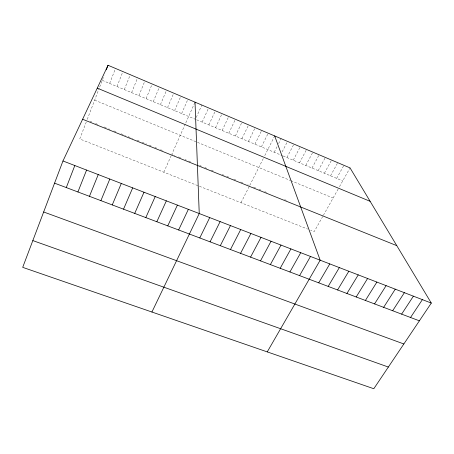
<?xml version="1.0" encoding="UTF-8"?>
<svg xmlns="http://www.w3.org/2000/svg" width="454" height="454" viewBox="0 0 454 454"><rect width="100%" height="100%" fill="white"/><g stroke="black" fill="none" stroke-linecap="round" stroke-linejoin="round"><path stroke-width="0.34" stroke-dasharray="2.27 1.7" d="M86.271 121.984L79.751 138.964L307.642 229.066M87.253 119.419L99.188 88.32M99.698 86.998L104.011 75.756M109.647 83.434L115.486 68.429M117.007 86.51L122.898 71.567M124.334 89.574L130.275 74.7M131.62 92.622L137.613 77.81M138.873 95.652L144.911 80.908M146.086 98.671L152.175 83.984M153.265 101.673L159.405 87.055M160.41 104.664L166.601 90.102M167.52 107.632L173.757 93.138M174.597 110.594L180.879 96.157M181.64 113.54L187.967 99.165M163.82 172.202L171.555 154.837M185.272 124.044L171.822 154.235L174.847 155.455M185.828 122.79L194.743 102.78M196.247 117.438L201.831 105.044M202.149 122.115L208.613 107.921M208.851 124.918L215.361 110.782M215.525 127.71L222.074 113.631M222.171 130.485L228.759 116.462M228.776 133.249L235.41 119.283M235.359 136.001L242.033 122.092M241.908 138.742L248.622 124.89M248.429 141.466L255.182 127.67M254.921 144.179L261.714 130.44M261.379 146.88L268.212 133.198M241.012 202.717L249.365 186.151M263.263 158.588L249.655 185.578L247.753 184.812M264.773 155.597L274.681 135.939M274.21 152.249L277.349 146.075M278.608 143.606L281.122 138.669M282.161 151.84L287.53 141.387M286.922 157.561L293.908 144.094M293.239 160.205L300.264 146.79M299.521 162.833L306.586 149.468M305.78 165.449L312.88 152.135M312.006 168.054L319.139 154.791M318.209 170.647L325.376 157.436M324.377 173.224L331.585 160.069M330.523 175.794L337.765 162.691M336.641 178.354L343.916 165.301M322.715 216.496L314.196 231.654L310.621 230.24M323.407 215.275L338.854 187.791M339.496 186.651L350.04 167.895M90.023 121.297L91.839 122.03M95.573 123.533L98.853 124.856M104.097 126.961L107.36 128.278M108.671 128.805L109.97 129.328M113.869 130.9L117.115 132.205M120.997 133.771L125.514 135.587M128.09 136.626L132.591 138.436M137.074 140.241L139.628 141.273M142.176 142.301L146.631 144.094M149.167 145.115L151.074 145.882M154.865 147.408L156.761 148.169M160.54 149.689L162.424 150.45M178.473 156.914L180.879 157.884M185.09 159.581L186.293 160.063M188.688 161.028L190.481 161.749M199.544 165.398L201.508 166.187M204.771 167.503L207.37 168.548M211.269 170.119L213.21 170.903M222.25 174.54L224.18 175.318M226.745 176.351L229.951 177.639M233.782 179.182L235.7 179.954M240.785 182.003L242.691 182.775M253.434 187.099L255.948 188.109M259.086 189.375L260.965 190.13M264.716 191.639L266.589 192.394M284.556 199.629L286.4 200.373M94.648 100.152L290.225 180.42M290.844 180.675L333.105 198.023M102.252 80.341L195.413 119.3M196.639 119.811L282.484 155.705M283.12 155.972L342.73 180.902"/><path stroke-width="0.68" d="M62.97 160.966L22.7 267.349L373.801 388.732L431.3 303.073L350.04 167.895L108.035 65.268L62.97 160.966L431.3 303.073M106.276 69.854L108.035 65.268M66.29 187.576L74.819 165.534M77.912 191.963L86.578 170.074M89.449 196.315L98.24 174.574M100.896 200.634L109.811 179.035M112.257 204.924L121.297 183.467M123.528 209.175L132.693 187.865M134.713 213.397L143.997 192.224M145.819 217.585L155.217 196.554M156.834 221.745L166.351 200.85M167.77 225.871L177.395 205.112M178.626 229.968L188.359 209.339M151.92 312.023L199.244 213.539L195.016 102.156M199.777 237.947L209.725 217.585M210.077 241.834L220.133 221.597M220.309 245.699L230.462 225.587M230.467 249.53L240.722 229.542M240.552 253.338L250.903 233.469M250.563 257.117L261.01 237.374M260.505 260.868L271.049 241.244M270.38 264.591L281.009 245.086M280.18 268.291L290.906 248.906M289.919 271.963L300.73 252.696M299.583 275.612L310.485 256.459M267.253 351.895L320.172 260.199L274.681 135.939M318.719 282.831L329.786 263.905M328.185 286.406L339.337 267.593M337.589 289.953L348.825 271.254M346.924 293.477L358.24 274.886M356.197 296.978L367.592 278.495M365.408 300.452L376.882 282.076M374.556 303.908L386.11 285.634M383.647 307.335L395.269 289.17M392.67 310.74L404.372 292.682M401.637 314.123L413.407 296.167M410.541 317.482L422.385 299.634M32.83 240.586L388.352 367.048M43.658 211.978L403.844 343.973M54.571 183.155L419.382 320.825M82.617 119.249L396.785 245.654M97.27 88.133L370.135 201.326"/></g></svg>
